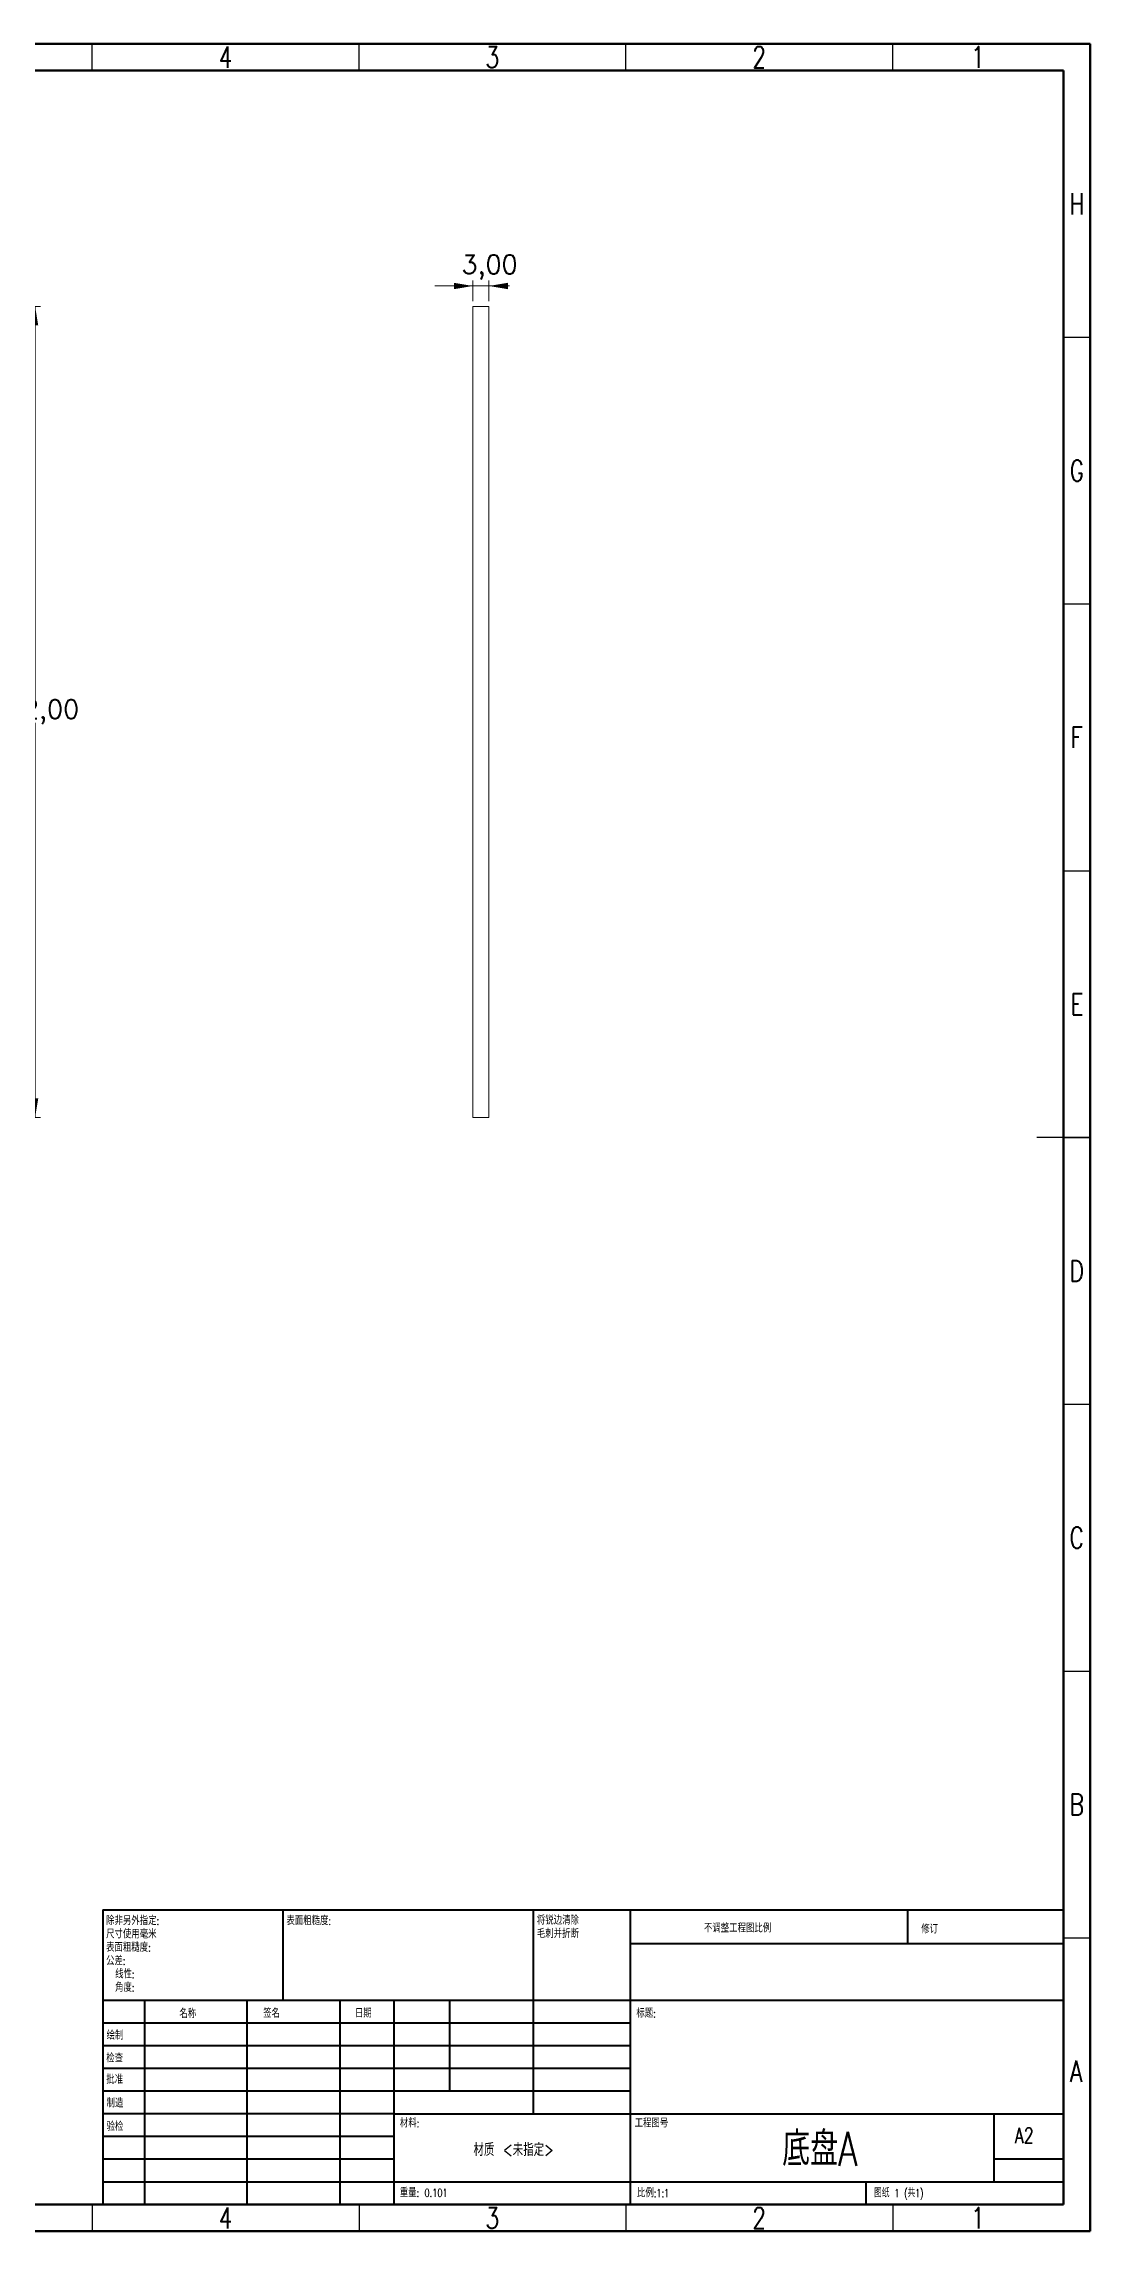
# Model space of a CAD drawing. Header units: millimetres. Extents: x 15 to 589, y 5 to 415.
# Drawn here: x 392.9 to 589, y 5 to 415 of the extents above; entities that cross this region are included whole.
import ezdxf

# ---------------------------------------------------------------- set-up
doc = ezdxf.new("R2010")
doc.units = ezdxf.units.MM
doc.layers.get('0').update_dxf_attribs({"lineweight": 18})
doc.layers.add('尺寸线层', color=3, linetype='Continuous', lineweight=18)
doc.styles.add('SLDTEXTSTYLE0', font='txt.shx', dxfattribs={"width": 0.75, "bigfont": 'gbcbig.shx'})
doc.styles.add('SLDTEXTSTYLE1', font='txt.shx', dxfattribs={"width": 0.75, "bigfont": 'bigfont.shx'})
doc.styles.add('SLDTEXTSTYLE2', font='txt.shx', dxfattribs={"width": 0.694444, "bigfont": 'bigfont.shx'})
doc.styles.get("Standard").update_dxf_attribs({"font": 'txt.shx', "bigfont": 'gbcbig.shx'})
doc.dimstyles.new('ISO-25', dxfattribs={"dimtxt": 2.5, "dimasz": 2.5, "dimexe": 1.25, "dimexo": 0.625, "dimtad": 1, "dimtxsty": 'Standard', "dimcen": 2.5, "dimdle": 5, "dimadec": 0, "dimazin": 0, "dimtfac": 1, "dimtmove": 0, "dimatfit": 3, "dimfxl": 0, "dimarcsym": 0})

# ---------------------------------------------------------------- blocks, each defined once
blk = doc.blocks.new('SW_NOTE_0')
at = {"color": 0, "linetype": 'Continuous', "lineweight": 0, "char_height": 1.5, "attachment_point": 1, "style": 'SLDTEXTSTYLE1'}
for s, insert, width in [('除非另外指定:', (0, 1.93), 18.8875), ('表面粗糙度:', (0, -3.07), 15.8875), ('尺寸使用毫米', (0, -0.57), 18.95), ('公差:', (0, -5.57), 6.175), ('线性:', (1.69, -8.07), 6.2375), ('角度:', (1.69, -10.57), 6.225)]:
    blk.add_mtext(s, dxfattribs=dict(at, insert=insert, width=width))
blk = doc.blocks.new('SW_NOTE_1')
at = {"color": 0, "linetype": 'Continuous', "lineweight": 0, "char_height": 1.5, "attachment_point": 1, "style": 'SLDTEXTSTYLE1'}
for s, insert, width in [('将锐边清除', (0, 1.93), 15.7375), ('毛刺并折断', (0, -0.57), 15.725)]:
    blk.add_mtext(s, dxfattribs=dict(at, insert=insert, width=width))
blk = doc.blocks.new('*X43')
at = {"layer": '尺寸线层', "linetype": 'Continuous'}
for points in [[(391.29, 365.75), (391.88, 362.2), (390.7, 362.2)], [(391.29, 213.75), (391.88, 217.31), (390.7, 217.31)]]:
    blk.add_hatch(color=0, dxfattribs=at).paths.add_polyline_path(points, flags=0)
at = {"layer": '尺寸线层', "color": 0, "linetype": 'Continuous'}
for p, q in [((339.21, 365.75), (392.29, 365.75)), ((391.29, 291.75), (391.29, 365.75)), ((391.29, 287.75), (391.29, 213.75)), ((339.21, 213.75), (392.29, 213.75))]:
    blk.add_line(p, q, dxfattribs=at)
at = {"layer": '尺寸线层', "color": 0, "insert": (391.29, 289.75), "char_height": 3.5, "width": 23.5, "attachment_point": 5}
blk.add_mtext('152,00', dxfattribs=at)
blk = doc.blocks.new('*X73')
at = {"layer": '尺寸线层', "linetype": 'Continuous'}
for points in [[(473.32, 369.6), (469.76, 370.19), (469.76, 369)], [(476.32, 369.6), (479.87, 370.19), (479.87, 369)]]:
    blk.add_hatch(color=0, dxfattribs=at).paths.add_polyline_path(points, flags=0)
at = {"layer": '尺寸线层', "color": 0, "linetype": 'Continuous'}
for p, q in [((466.21, 369.6), (476.32, 369.6)), ((473.32, 366.75), (473.32, 370.6)), ((476.32, 366.75), (476.32, 370.6)), ((476.32, 369.6), (480.19, 369.6))]:
    blk.add_line(p, q, dxfattribs=at)
at = {"layer": '尺寸线层', "color": 0, "insert": (476.44, 373.12), "char_height": 3.5, "width": 15, "attachment_point": 5}
blk.add_mtext('3,00', dxfattribs=at)

msp = doc.modelspace()

# ---------------------------------------------------------------- linework, layer by layer
at = {"color": 7, "linetype": 'Continuous', "lineweight": 60}
for p, q in [((15, 415), (589, 415)), ((589, 415), (589, 5)), ((20, 410), (584, 410)), ((584, 410), (584, 10)), ((584, 10), (20, 10)), ((589, 5), (15, 5))]:
    msp.add_line(p, q, dxfattribs=at)
at = {"color": 7, "linetype": 'Continuous', "lineweight": 30}
for p, q in [((402, 410), (402, 415)), ((452, 410), (452, 415)), ((502, 410), (502, 415)), ((552, 410), (552, 415)), ((584, 360), (589, 360)), ((584, 310), (589, 310)), ((584, 260), (589, 260)), ((589, 210), (579, 210)), ((584, 210), (589, 210)), ((584, 160), (589, 160)), ((584, 110), (589, 110)), ((584, 60), (589, 60)), ((402, 10), (402, 5)), ((452, 10), (452, 5)), ((502, 10), (502, 5)), ((552, 10), (552, 5))]:
    msp.add_line(p, q, dxfattribs=at)
at = {"color": 7, "linetype": 'Continuous', "lineweight": 15}
for p, q in [((473.317, 213.753), (473.317, 365.753)), ((473.317, 365.753), (476.317, 365.753)), ((476.317, 365.753), (476.317, 213.753)), ((473.317, 213.753), (476.317, 213.753))]:
    msp.add_line(p, q, dxfattribs=at)
at = {"color": 7, "linetype": 'Continuous', "lineweight": 40}
for p, q in [((404, 65.25), (584, 65.25)), ((404, 65.25), (404, 10)), ((437.8, 48.25), (437.8, 65.25)), ((484.6, 65.25), (484.6, 27)), ((502.8, 65.25), (502.8, 10)), ((554.8, 58.875), (554.8, 65.25)), ((584, 58.875), (502.8, 58.875)), ((584, 48.25), (404, 48.25)), ((411.8, 48.25), (411.8, 10)), ((430.991, 48.25), (430.991, 10)), ((448.399, 48.25), (448.399, 10)), ((458.6, 10), (458.6, 48.25)), ((469, 31.25), (469, 48.25)), ((502.8, 44), (404, 44)), ((502.8, 39.75), (404, 39.75)), ((502.8, 35.5), (404, 35.5)), ((502.8, 31.25), (404, 31.25)), ((458.6, 27), (404, 27)), ((458.6, 27), (584, 27)), ((571, 14.25), (571, 27)), ((458.6, 22.75), (404, 22.75)), ((458.6, 18.5), (404, 18.5)), ((584, 18.5), (571, 18.5)), ((404, 14.25), (584, 14.25)), ((547, 10), (547, 14.25))]:
    msp.add_line(p, q, dxfattribs=at)

# ---------------------------------------------------------------- block references
at = {"color": 7, "linetype": 'Continuous', "lineweight": 0}
for name, p in [('SW_NOTE_0', (404.594, 61.987)), ('SW_NOTE_1', (485.309, 62.069))]:
    msp.add_blockref(name, p, dxfattribs=at)

# ---------------------------------------------------------------- texts
for s, insert, char_height, width, attachment_point, style in [('4', (426.96, 414.474), 3.969, 2.97656, 2, 'SLDTEXTSTYLE0'), ('3', (476.96, 414.474), 3.969, 2.55134, 2, 'SLDTEXTSTYLE0'), ('2', (526.96, 414.474), 3.969, 2.97656, 2, 'SLDTEXTSTYLE0'), ('1', (567.96, 414.474), 3.969, 1.70089, 2, 'SLDTEXTSTYLE0'), ('H', (586.49, 386.974), 3.969, 2.97656, 2, 'SLDTEXTSTYLE0'), ('G', (586.487, 336.974), 3.969, 3.40179, 2, 'SLDTEXTSTYLE0'), ('F', (586.458, 286.974), 3.969, 2.55134, 2, 'SLDTEXTSTYLE0'), ('E', (586.508, 236.974), 3.969, 2.55134, 2, 'SLDTEXTSTYLE0'), ('D', (586.453, 186.974), 3.969, 2.97656, 2, 'SLDTEXTSTYLE0'), ('C', (586.459, 136.974), 3.969, 2.97656, 2, 'SLDTEXTSTYLE0'), ('B', (586.471, 86.974), 3.969, 2.97656, 2, 'SLDTEXTSTYLE0'), ('表面粗糙度:', (438.371, 63.919), 1.5, 15.8875, 1, 'SLDTEXTSTYLE1'), ('不调整工程图比例', (516.615, 62.533), 1.5, 25.1625, 1, 'SLDTEXTSTYLE1'), ('修订', (557.328, 62.335), 1.5, 6.1125, 1, 'SLDTEXTSTYLE1'), ('名称', (418.322, 46.501), 1.5, 6.075, 1, 'SLDTEXTSTYLE1'), ('签名', (434.034, 46.562), 1.5, 5.8625, 1, 'SLDTEXTSTYLE1'), ('日期', (451.215, 46.576), 1.5, 5.5125, 1, 'SLDTEXTSTYLE1'), ('标题:', (503.956, 46.576), 1.5, 6.2625, 1, 'SLDTEXTSTYLE1'), ('绘制', (404.685, 42.43), 1.5, 5.9625, 1, 'SLDTEXTSTYLE1'), ('检查', (404.624, 38.154), 1.5, 6.1125, 1, 'SLDTEXTSTYLE1'), ('A', (586.34, 36.974), 3.969, 3.40179, 2, 'SLDTEXTSTYLE0'), ('批准', (404.622, 34.177), 1.5, 6.1375, 1, 'SLDTEXTSTYLE1'), ('制造', (404.682, 29.734), 1.5, 6.1375, 1, 'SLDTEXTSTYLE1'), ('验检', (404.677, 25.35), 1.5, 6.15, 1, 'SLDTEXTSTYLE1'), ('材料:', (459.646, 25.986), 1.5, 6.275, 1, 'SLDTEXTSTYLE1'), ('工程图号', (503.629, 25.986), 1.5, 12.4375, 1, 'SLDTEXTSTYLE1'), ('材质 <未指定>', (480.966, 21.486), 2.3813, 31.32478, 2, 'SLDTEXTSTYLE1'), ('底盘A', (538.347, 23.607), 6.35, 32.05994, 2, 'SLDTEXTSTYLE1'), ('A2', (574.871, 24.406), 2.9104, 5.61295, 1, 'SLDTEXTSTYLE0'), ('重量: 0.101', (459.618, 12.949), 1.4986, 13.64261, 1, 'SLDTEXTSTYLE1'), ('比例:1:1', (504.074, 12.9), 1.5, 8.65714, 1, 'SLDTEXTSTYLE1'), ('图纸 1 (共1)', (548.478, 12.9), 1.5, 14.28737, 1, 'SLDTEXTSTYLE2'), ('4', (426.96, 9.474), 3.969, 2.97656, 2, 'SLDTEXTSTYLE0'), ('3', (476.96, 9.474), 3.969, 2.55134, 2, 'SLDTEXTSTYLE0'), ('2', (526.96, 9.474), 3.969, 2.97656, 2, 'SLDTEXTSTYLE0'), ('1', (567.96, 9.474), 3.969, 1.70089, 2, 'SLDTEXTSTYLE0')]:
    msp.add_mtext(s, dxfattribs=dict(at, insert=insert, char_height=char_height, width=width, attachment_point=attachment_point, style=style))

# ---------------------------------------------------------------- dimensions: what is measured, and where the dimension line sits
at = {"layer": '尺寸线层'}
dim = msp.add_linear_dim(base=(476.317, 369.597), p1=(473.317, 365.753), p2=(476.317, 365.753), dimstyle='ISO-25', override={"dimtxt": 3.5, "dimasz": 3.556, "dimexe": 1, "dimexo": 1, "dimgap": 1.524, "dimtih": 1, "dimtoh": 1, "dimzin": 0, "dimsah": 1, "dimdle": 7.112, "dimadec": 2, "dimtfill": 1, "dimtolj": 1, "dimtzin": 8}, dxfattribs=at)
dim.commit()
dim.dimension.update_dxf_attribs({"geometry": '*X73', "text_midpoint": (476.436, 373.121), "dimtype": 160})
dim = msp.add_linear_dim(base=(391.291, 213.753), p1=(338.215, 365.753), p2=(338.215, 213.753), angle=90, dimstyle='ISO-25', override={"dimtxt": 3.5, "dimasz": 3.556, "dimexe": 1, "dimexo": 1, "dimgap": 1.524, "dimtih": 1, "dimtoh": 1, "dimzin": 0, "dimsah": 1, "dimdle": 7.112, "dimadec": 2, "dimtfill": 1, "dimtolj": 1, "dimtzin": 8}, dxfattribs=at)
dim.commit()
dim.dimension.update_dxf_attribs({"geometry": '*X43', "text_midpoint": (391.291, 289.753)})

doc.saveas('drawing.dxf')
